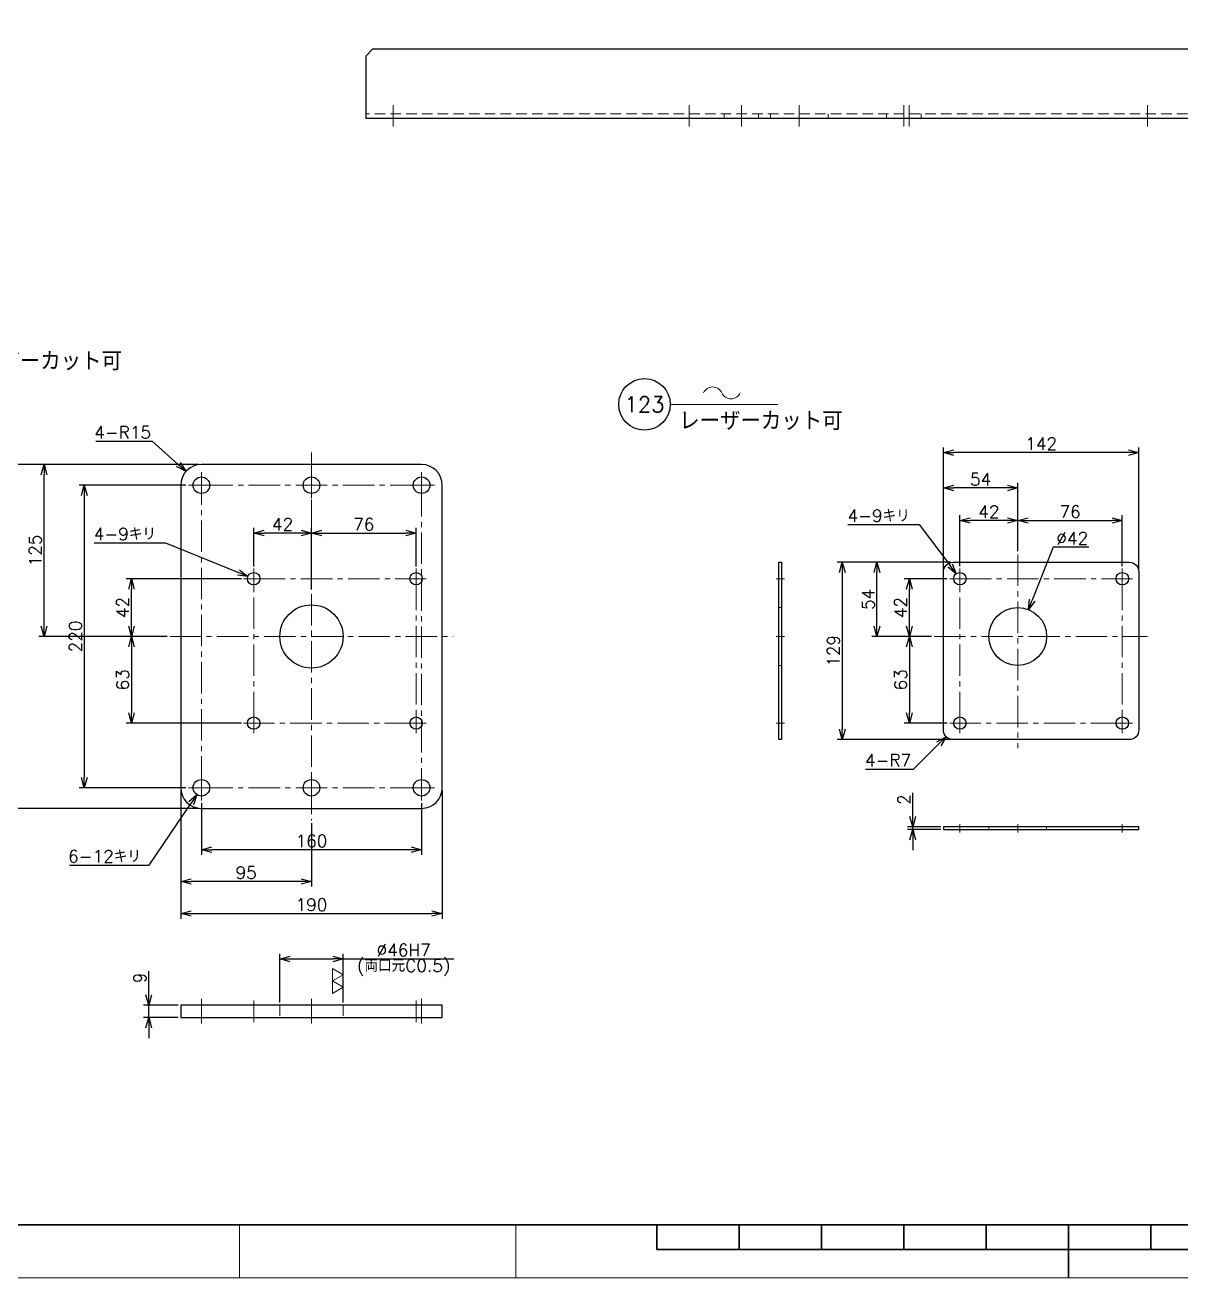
# Model space of a CAD drawing. Header units: millimetres. Extents: x 0 to 2485, y -14 to 1749.
# Drawn here: x 523 to 1363, y 0 to 911 of the extents above; entities that cross this region are included whole.
import ezdxf
from ezdxf import colors
from ezdxf.entities.mleader import LeaderData, LeaderLine
from ezdxf.enums import TextEntityAlignment as Align
from ezdxf.math import Vec2, Vec3

# ---------------------------------------------------------------- set-up
doc = ezdxf.new("R2010")
doc.units = ezdxf.units.MM
doc.header["$LTSCALE"] = 1.2
doc.header["$PDMODE"] = 99
doc.header["$PDSIZE"] = 1
doc.linetypes.add('CENTER2', pattern=[28.575, 19.05, -3.175, 3.175, -3.175])
doc.linetypes.add('HIDDEN', pattern=[9.525, 6.35, -3.175])
for name, color, linetype, lineweight in [('04_HIDDEN', 2, 'HIDDEN', 13), ('05_CENTER', 4, 'CENTER2', 13), ('08_DIM', 3, 'Continuous', 13), ('90_FRAME', 5, 'Continuous', 35)]:
    doc.layers.add(name, color=color, linetype=linetype, lineweight=lineweight)
doc.layers.add('91_BLANK', color=5, linetype='Continuous', lineweight=0, plot=False)
doc.styles.add('KSS_TXT', font='txt.shx', dxfattribs={"bigfont": 'extfont2.shx'})
doc.styles.get("Standard").update_dxf_attribs({"font": 'txt.shx', "bigfont": 'extfont2.shx'})
doc.dimstyles.new('KSS_DIM', dxfattribs={"dimscale": 3, "dimtxt": 3, "dimasz": 2.5, "dimexe": 1.25, "dimexo": 0.625, "dimtad": 1, "dimdsep": 46, "dimtxsty": 'KSS_TXT', "dimblk": 'OPEN30', "dimcen": 0, "dimazin": 2, "dimtfac": 0.75, "dimtmove": 0, "dimatfit": 3, "dimldrblk": 'OPEN30', "dimfxl": 1.25, "dimtolj": 1, "dimarcsym": 0})
doc.dimstyles.new('KSS_DIM$3', dxfattribs={"dimscale": 3, "dimtxt": 3, "dimasz": 2.5, "dimexe": 1.25, "dimexo": 0.625, "dimtad": 1, "dimtih": 1, "dimtoh": 1, "dimdsep": 46, "dimtxsty": 'KSS_TXT', "dimblk": 'OPEN30', "dimcen": 0, "dimazin": 2, "dimtfac": 0.75, "dimtofl": 0, "dimtmove": 0, "dimatfit": 3, "dimldrblk": 'OPEN30', "dimfxl": 1.25, "dimtolj": 1, "dimarcsym": 0})
doc.dimstyles.new('KSS_DIM$4', dxfattribs={"dimscale": 3, "dimtxt": 3, "dimasz": 2.5, "dimexe": 1.25, "dimexo": 0.625, "dimtad": 1, "dimtih": 1, "dimtoh": 1, "dimdsep": 46, "dimtxsty": 'KSS_TXT', "dimblk": 'OPEN30', "dimcen": 0, "dimse1": 1, "dimazin": 2, "dimtfac": 0.75, "dimtofl": 0, "dimtmove": 0, "dimatfit": 3, "dimldrblk": 'OPEN30', "dimfxl": 1.25, "dimtolj": 1, "dimarcsym": 0})

# ---------------------------------------------------------------- blocks, each defined once
blk = doc.blocks.new('_Open30')
at = {"color": 0, "linetype": 'ByBlock', "lineweight": -2}
for p, q in [((-1, 0.27), (0, 0)), ((0, 0), (-1, -0.27)), ((0, 0), (-1, 0))]:
    blk.add_line(p, q, dxfattribs=at)
blk = doc.blocks.new('*D148')
at = {"layer": '08_DIM', "color": 0, "lineweight": -2, "transparency": 16777216}
for p, q in [((1181.7, 466.39), (1161.86, 466.39)), ((1165.61, 458.89), (1165.61, 410.89)), ((1193.1, 403.39), (1161.86, 403.39))]:
    blk.add_line(p, q, dxfattribs=at)
at = {"layer": 'Defpoints', "color": 0, "transparency": 16777216}
for p in [(1183.58, 466.39), (1165.61, 403.39), (1194.98, 403.39)]:
    blk.add_point(p, dxfattribs=at)
at = {"layer": '08_DIM', "color": 0, "lineweight": -2, "transparency": 16777216, "xscale": 7.5, "yscale": 7.5, "zscale": 7.5}
for p, rotation in [((1165.61, 466.39), 90), ((1165.61, 403.39), 270)]:
    blk.add_blockref('_Open30', p, dxfattribs=dict(at, rotation=rotation))
at = {"layer": '08_DIM', "color": 0, "transparency": 16777216, "insert": (1159.23, 434.89), "char_height": 9, "attachment_point": 5, "rotation": 90, "style": 'KSS_TXT'}
blk.add_mtext('\\A1;63', dxfattribs=at)
blk = doc.blocks.new('*D149')
at = {"layer": '08_DIM', "color": 0, "lineweight": -2, "transparency": 16777216}
for p, q in [((1193.1, 508.39), (1161.86, 508.39)), ((1165.61, 473.89), (1165.61, 500.89)), ((1181.7, 466.39), (1161.86, 466.39))]:
    blk.add_line(p, q, dxfattribs=at)
at = {"layer": 'Defpoints', "color": 0, "transparency": 16777216}
for p in [(1165.61, 508.39), (1194.98, 508.39), (1183.58, 466.39)]:
    blk.add_point(p, dxfattribs=at)
at = {"layer": '08_DIM', "color": 0, "lineweight": -2, "transparency": 16777216, "xscale": 7.5, "yscale": 7.5, "zscale": 7.5}
for p, rotation in [((1165.61, 508.39), 90), ((1165.61, 466.39), 270)]:
    blk.add_blockref('_Open30', p, dxfattribs=dict(at, rotation=rotation))
at = {"layer": '08_DIM', "color": 0, "transparency": 16777216, "insert": (1159.23, 487.39), "char_height": 9, "attachment_point": 5, "rotation": 90, "style": 'KSS_TXT'}
blk.add_mtext('\\A1;42', dxfattribs=at)
blk = doc.blocks.new('*D150')
at = {"layer": '08_DIM', "color": 0, "lineweight": -2, "transparency": 16777216}
for p, q in [((1244.32, 528.43), (1244.32, 554.48)), ((1251.82, 550.73), (1312.82, 550.73)), ((1320.32, 517.61), (1320.32, 554.48))]:
    blk.add_line(p, q, dxfattribs=at)
at = {"layer": 'Defpoints', "color": 0, "transparency": 16777216}
for p in [(1320.32, 550.73), (1244.32, 526.55), (1320.32, 515.73)]:
    blk.add_point(p, dxfattribs=at)
at = {"layer": '08_DIM', "color": 0, "lineweight": -2, "transparency": 16777216, "xscale": 7.5, "yscale": 7.5, "zscale": 7.5, "rotation": 180}
blk.add_blockref('_Open30', (1244.32, 550.73), dxfattribs=at)
at = {"layer": '08_DIM', "color": 0, "lineweight": -2, "transparency": 16777216, "xscale": 7.5, "yscale": 7.5, "zscale": 7.5}
blk.add_blockref('_Open30', (1320.32, 550.73), dxfattribs=at)
at = {"layer": '08_DIM', "color": 0, "transparency": 16777216, "insert": (1282.32, 557.1), "char_height": 9, "attachment_point": 5, "style": 'KSS_TXT'}
blk.add_mtext('\\A1;76', dxfattribs=at)
blk = doc.blocks.new('*D151')
at = {"layer": '08_DIM', "color": 0, "lineweight": -2, "transparency": 16777216}
for p, q in [((1202.32, 517.61), (1202.32, 554.48)), ((1236.82, 550.73), (1209.82, 550.73)), ((1244.32, 528.43), (1244.32, 554.48))]:
    blk.add_line(p, q, dxfattribs=at)
at = {"layer": 'Defpoints', "color": 0, "transparency": 16777216}
for p in [(1202.32, 550.73), (1244.32, 526.55), (1202.32, 515.73)]:
    blk.add_point(p, dxfattribs=at)
at = {"layer": '08_DIM', "color": 0, "lineweight": -2, "transparency": 16777216, "xscale": 7.5, "yscale": 7.5, "zscale": 7.5, "rotation": 180}
blk.add_blockref('_Open30', (1202.32, 550.73), dxfattribs=at)
at = {"layer": '08_DIM', "color": 0, "lineweight": -2, "transparency": 16777216, "xscale": 7.5, "yscale": 7.5, "zscale": 7.5}
blk.add_blockref('_Open30', (1244.32, 550.73), dxfattribs=at)
at = {"layer": '08_DIM', "color": 0, "transparency": 16777216, "insert": (1223.32, 557.1), "char_height": 9, "attachment_point": 5, "style": 'KSS_TXT'}
blk.add_mtext('\\A1;42', dxfattribs=at)
blk = doc.blocks.new('*D152')
at = {"layer": '08_DIM', "color": 0, "lineweight": -2, "transparency": 16777216}
for p, q in [((1168.04, 335.47), (1168.04, 352.72)), ((1188.44, 327.97), (1164.29, 327.97)), ((1168.04, 325.97), (1168.04, 327.97)), ((1188.44, 325.97), (1164.29, 325.97)), ((1168.04, 318.47), (1168.04, 310.97))]:
    blk.add_line(p, q, dxfattribs=at)
at = {"layer": 'Defpoints', "color": 0, "transparency": 16777216}
for p in [(1168.04, 327.97), (1190.32, 327.97), (1190.32, 325.97)]:
    blk.add_point(p, dxfattribs=at)
at = {"layer": '08_DIM', "color": 0, "lineweight": -2, "transparency": 16777216, "xscale": 7.5, "yscale": 7.5, "zscale": 7.5}
for p, rotation in [((1168.04, 327.97), 270), ((1168.04, 325.97), 90)]:
    blk.add_blockref('_Open30', p, dxfattribs=dict(at, rotation=rotation))
at = {"layer": '08_DIM', "color": 0, "transparency": 16777216, "insert": (1161.67, 347.84), "char_height": 9, "attachment_point": 5, "rotation": 90, "style": 'KSS_TXT'}
blk.add_mtext('\\A1;2', dxfattribs=at)
blk = doc.blocks.new('*D154')
at = {"layer": '08_DIM', "color": 0, "lineweight": -2, "transparency": 16777216}
for p, q in [((1195.44, 520.39), (1113.02, 520.39)), ((1116.77, 512.89), (1116.77, 398.89)), ((1195.44, 391.39), (1113.02, 391.39))]:
    blk.add_line(p, q, dxfattribs=at)
at = {"layer": 'Defpoints', "color": 0, "transparency": 16777216}
for p in [(1197.32, 520.39), (1116.77, 391.39), (1197.32, 391.39)]:
    blk.add_point(p, dxfattribs=at)
at = {"layer": '08_DIM', "color": 0, "lineweight": -2, "transparency": 16777216, "xscale": 7.5, "yscale": 7.5, "zscale": 7.5}
for p, rotation in [((1116.77, 520.39), 90), ((1116.77, 391.39), 270)]:
    blk.add_blockref('_Open30', p, dxfattribs=dict(at, rotation=rotation))
at = {"layer": '08_DIM', "color": 0, "transparency": 16777216, "insert": (1110.4, 455.89), "char_height": 9, "attachment_point": 5, "rotation": 90, "style": 'KSS_TXT'}
blk.add_mtext('\\A1;129', dxfattribs=at)
blk = doc.blocks.new('*D155')
at = {"layer": '08_DIM', "color": 0, "lineweight": -2, "transparency": 16777216}
for p, q in [((1195.44, 520.39), (1138.28, 520.39)), ((1142.03, 473.89), (1142.03, 512.89)), ((1181.7, 466.39), (1138.28, 466.39))]:
    blk.add_line(p, q, dxfattribs=at)
at = {"layer": 'Defpoints', "color": 0, "transparency": 16777216}
for p in [(1142.03, 520.39), (1197.32, 520.39), (1183.58, 466.39)]:
    blk.add_point(p, dxfattribs=at)
at = {"layer": '08_DIM', "color": 0, "lineweight": -2, "transparency": 16777216, "xscale": 7.5, "yscale": 7.5, "zscale": 7.5}
for p, rotation in [((1142.03, 520.39), 90), ((1142.03, 466.39), 270)]:
    blk.add_blockref('_Open30', p, dxfattribs=dict(at, rotation=rotation))
at = {"layer": '08_DIM', "color": 0, "transparency": 16777216, "insert": (1135.65, 493.39), "char_height": 9, "attachment_point": 5, "rotation": 90, "style": 'KSS_TXT'}
blk.add_mtext('\\A1;54', dxfattribs=at)
blk = doc.blocks.new('*D156')
at = {"layer": '08_DIM', "color": 0, "lineweight": -2, "transparency": 16777216}
for p, q in [((1190.32, 515.26), (1190.32, 603.85)), ((1332.32, 515.26), (1332.32, 603.85)), ((1324.82, 600.1), (1197.82, 600.1))]:
    blk.add_line(p, q, dxfattribs=at)
at = {"layer": 'Defpoints', "color": 0, "transparency": 16777216}
for p in [(1190.32, 600.1), (1190.32, 513.39), (1332.32, 513.39)]:
    blk.add_point(p, dxfattribs=at)
at = {"layer": '08_DIM', "color": 0, "lineweight": -2, "transparency": 16777216, "xscale": 7.5, "yscale": 7.5, "zscale": 7.5, "rotation": 180}
blk.add_blockref('_Open30', (1190.32, 600.1), dxfattribs=at)
at = {"layer": '08_DIM', "color": 0, "lineweight": -2, "transparency": 16777216, "xscale": 7.5, "yscale": 7.5, "zscale": 7.5}
blk.add_blockref('_Open30', (1332.32, 600.1), dxfattribs=at)
at = {"layer": '08_DIM', "color": 0, "transparency": 16777216, "insert": (1261.32, 606.48), "char_height": 9, "attachment_point": 5, "style": 'KSS_TXT'}
blk.add_mtext('\\A1;142', dxfattribs=at)
blk = doc.blocks.new('*D157')
at = {"layer": '08_DIM', "color": 0, "lineweight": -2, "transparency": 16777216}
for p, q in [((1190.32, 515.26), (1190.32, 578.11)), ((1236.82, 574.36), (1197.82, 574.36)), ((1244.32, 528.43), (1244.32, 578.11))]:
    blk.add_line(p, q, dxfattribs=at)
at = {"layer": 'Defpoints', "color": 0, "transparency": 16777216}
for p in [(1190.32, 574.36), (1244.32, 526.55), (1190.32, 513.39)]:
    blk.add_point(p, dxfattribs=at)
at = {"layer": '08_DIM', "color": 0, "lineweight": -2, "transparency": 16777216, "xscale": 7.5, "yscale": 7.5, "zscale": 7.5, "rotation": 180}
blk.add_blockref('_Open30', (1190.32, 574.36), dxfattribs=at)
at = {"layer": '08_DIM', "color": 0, "lineweight": -2, "transparency": 16777216, "xscale": 7.5, "yscale": 7.5, "zscale": 7.5}
blk.add_blockref('_Open30', (1244.32, 574.36), dxfattribs=at)
at = {"layer": '08_DIM', "color": 0, "transparency": 16777216, "insert": (1217.32, 580.74), "char_height": 9, "attachment_point": 5, "style": 'KSS_TXT'}
blk.add_mtext('\\A1;54', dxfattribs=at)
blk = doc.blocks.new('*D158')
at = {"layer": '08_DIM', "color": 0, "lineweight": -2, "transparency": 16777216}
for p, q in [((612.79, 205.78), (612.79, 223.03)), ((634.23, 198.28), (609.04, 198.28)), ((612.79, 189.28), (612.79, 198.28)), ((634.23, 189.28), (609.04, 189.28)), ((612.79, 181.78), (612.79, 174.28))]:
    blk.add_line(p, q, dxfattribs=at)
at = {"layer": 'Defpoints', "color": 0, "transparency": 16777216}
for p in [(612.79, 198.28), (636.11, 198.28), (636.11, 189.28)]:
    blk.add_point(p, dxfattribs=at)
at = {"layer": '08_DIM', "color": 0, "lineweight": -2, "transparency": 16777216, "xscale": 7.5, "yscale": 7.5, "zscale": 7.5}
for p, rotation in [((612.79, 198.28), 270), ((612.79, 189.28), 90)]:
    blk.add_blockref('_Open30', p, dxfattribs=dict(at, rotation=rotation))
at = {"layer": '08_DIM', "color": 0, "transparency": 16777216, "insert": (606.42, 218.16), "char_height": 9, "attachment_point": 5, "rotation": 90, "style": 'KSS_TXT'}
blk.add_mtext('\\A1;9', dxfattribs=at)
blk = doc.blocks.new('*D159')
at = {"layer": '08_DIM', "color": 0, "lineweight": -2, "transparency": 16777216}
for p, q in [((636.11, 354.51), (636.11, 261.19)), ((826.11, 354.51), (826.11, 261.19)), ((643.61, 264.94), (818.61, 264.94))]:
    blk.add_line(p, q, dxfattribs=at)
at = {"layer": 'Defpoints', "color": 0, "transparency": 16777216}
for p in [(636.11, 356.39), (826.11, 356.39), (826.11, 264.94)]:
    blk.add_point(p, dxfattribs=at)
at = {"layer": '08_DIM', "color": 0, "lineweight": -2, "transparency": 16777216, "xscale": 7.5, "yscale": 7.5, "zscale": 7.5, "rotation": 180}
blk.add_blockref('_Open30', (636.11, 264.94), dxfattribs=at)
at = {"layer": '08_DIM', "color": 0, "lineweight": -2, "transparency": 16777216, "xscale": 7.5, "yscale": 7.5, "zscale": 7.5}
blk.add_blockref('_Open30', (826.11, 264.94), dxfattribs=at)
at = {"layer": '08_DIM', "color": 0, "transparency": 16777216, "insert": (731.11, 271.31), "char_height": 9, "attachment_point": 5, "style": 'KSS_TXT'}
blk.add_mtext('\\A1;190', dxfattribs=at)
blk = doc.blocks.new('*D160')
at = {"layer": '08_DIM', "color": 0, "lineweight": -2, "transparency": 16777216}
for p, q in [((636.11, 354.51), (636.11, 284.51)), ((731.11, 330.72), (731.11, 284.51)), ((723.61, 288.26), (643.61, 288.26))]:
    blk.add_line(p, q, dxfattribs=at)
at = {"layer": 'Defpoints', "color": 0, "transparency": 16777216}
for p in [(636.11, 356.39), (731.11, 332.59), (636.11, 288.26)]:
    blk.add_point(p, dxfattribs=at)
at = {"layer": '08_DIM', "color": 0, "lineweight": -2, "transparency": 16777216, "xscale": 7.5, "yscale": 7.5, "zscale": 7.5, "rotation": 180}
blk.add_blockref('_Open30', (636.11, 288.26), dxfattribs=at)
at = {"layer": '08_DIM', "color": 0, "lineweight": -2, "transparency": 16777216, "xscale": 7.5, "yscale": 7.5, "zscale": 7.5}
blk.add_blockref('_Open30', (731.11, 288.26), dxfattribs=at)
at = {"layer": '08_DIM', "color": 0, "transparency": 16777216, "insert": (683.61, 294.64), "char_height": 9, "attachment_point": 5, "style": 'KSS_TXT'}
blk.add_mtext('\\A1;95', dxfattribs=at)
blk = doc.blocks.new('*D161')
at = {"layer": '08_DIM', "color": 0, "lineweight": -2, "transparency": 16777216}
for p, q in [((651.11, 345.17), (651.11, 307.6)), ((811.11, 345.17), (811.11, 307.6)), ((803.61, 311.35), (658.61, 311.35))]:
    blk.add_line(p, q, dxfattribs=at)
at = {"layer": 'Defpoints', "color": 0, "transparency": 16777216}
for p in [(651.11, 347.05), (811.11, 347.05), (651.11, 311.35)]:
    blk.add_point(p, dxfattribs=at)
at = {"layer": '08_DIM', "color": 0, "lineweight": -2, "transparency": 16777216, "xscale": 7.5, "yscale": 7.5, "zscale": 7.5, "rotation": 180}
blk.add_blockref('_Open30', (651.11, 311.35), dxfattribs=at)
at = {"layer": '08_DIM', "color": 0, "lineweight": -2, "transparency": 16777216, "xscale": 7.5, "yscale": 7.5, "zscale": 7.5}
blk.add_blockref('_Open30', (811.11, 311.35), dxfattribs=at)
at = {"layer": '08_DIM', "color": 0, "transparency": 16777216, "insert": (731.11, 317.72), "char_height": 9, "attachment_point": 5, "style": 'KSS_TXT'}
blk.add_mtext('\\A1;160', dxfattribs=at)
blk = doc.blocks.new('*D162')
at = {"layer": '08_DIM', "color": 0, "lineweight": -2, "transparency": 16777216}
for p, q in [((649.23, 591.39), (532.99, 591.39)), ((536.74, 473.89), (536.74, 583.89)), ((626.2, 466.39), (532.99, 466.39))]:
    blk.add_line(p, q, dxfattribs=at)
at = {"layer": 'Defpoints', "color": 0, "transparency": 16777216}
for p in [(536.74, 591.39), (651.11, 591.39), (628.07, 466.39)]:
    blk.add_point(p, dxfattribs=at)
at = {"layer": '08_DIM', "color": 0, "lineweight": -2, "transparency": 16777216, "xscale": 7.5, "yscale": 7.5, "zscale": 7.5}
for p, rotation in [((536.74, 591.39), 90), ((536.74, 466.39), 270)]:
    blk.add_blockref('_Open30', p, dxfattribs=dict(at, rotation=rotation))
at = {"layer": '08_DIM', "color": 0, "transparency": 16777216, "insert": (530.36, 528.89), "char_height": 9, "attachment_point": 5, "rotation": 90, "style": 'KSS_TXT'}
blk.add_mtext('\\A1;125', dxfattribs=at)
blk = doc.blocks.new('*D163')
at = {"layer": '08_DIM', "color": 0, "lineweight": -2, "transparency": 16777216}
for p, q in [((649.23, 591.39), (504.89, 591.39)), ((508.64, 348.89), (508.64, 583.89)), ((649.23, 341.39), (504.89, 341.39))]:
    blk.add_line(p, q, dxfattribs=at)
at = {"layer": 'Defpoints', "color": 0, "transparency": 16777216}
for p in [(508.64, 591.39), (651.11, 591.39), (651.11, 341.39)]:
    blk.add_point(p, dxfattribs=at)
at = {"layer": '08_DIM', "color": 0, "lineweight": -2, "transparency": 16777216, "xscale": 7.5, "yscale": 7.5, "zscale": 7.5}
for p, rotation in [((508.64, 591.39), 89.99999999999999), ((508.64, 341.39), 270)]:
    blk.add_blockref('_Open30', p, dxfattribs=dict(at, rotation=rotation))
at = {"layer": '08_DIM', "color": 0, "transparency": 16777216, "insert": (502.25, 466.39), "char_height": 9, "attachment_point": 5, "rotation": 90, "style": 'KSS_TXT'}
blk.add_mtext('\\A1;250', dxfattribs=at)
blk = doc.blocks.new('*D164')
at = {"layer": '08_DIM', "color": 0, "lineweight": -2, "transparency": 16777216}
for p, q in [((639.89, 576.39), (562.24, 576.39)), ((565.99, 568.89), (565.99, 363.89)), ((639.89, 356.39), (562.24, 356.39))]:
    blk.add_line(p, q, dxfattribs=at)
at = {"layer": 'Defpoints', "color": 0, "transparency": 16777216}
for p in [(641.77, 576.39), (565.99, 356.39), (641.77, 356.39)]:
    blk.add_point(p, dxfattribs=at)
at = {"layer": '08_DIM', "color": 0, "lineweight": -2, "transparency": 16777216, "xscale": 7.5, "yscale": 7.5, "zscale": 7.5}
for p, rotation in [((565.99, 576.39), 90), ((565.99, 356.39), 270)]:
    blk.add_blockref('_Open30', p, dxfattribs=dict(at, rotation=rotation))
at = {"layer": '08_DIM', "color": 0, "transparency": 16777216, "insert": (559.61, 466.39), "char_height": 9, "attachment_point": 5, "rotation": 90, "style": 'KSS_TXT'}
blk.add_mtext('\\A1;220', dxfattribs=at)
blk = doc.blocks.new('*D165')
at = {"layer": '08_DIM', "color": 0, "lineweight": -2, "transparency": 16777216}
for p, q in [((626.2, 466.39), (596.56, 466.39)), ((600.31, 458.89), (600.31, 410.89)), ((680.31, 403.39), (596.56, 403.39))]:
    blk.add_line(p, q, dxfattribs=at)
at = {"layer": 'Defpoints', "color": 0, "transparency": 16777216}
for p in [(628.07, 466.39), (600.31, 403.39), (682.19, 403.39)]:
    blk.add_point(p, dxfattribs=at)
at = {"layer": '08_DIM', "color": 0, "lineweight": -2, "transparency": 16777216, "xscale": 7.5, "yscale": 7.5, "zscale": 7.5}
for p, rotation in [((600.31, 466.39), 90), ((600.31, 403.39), 270)]:
    blk.add_blockref('_Open30', p, dxfattribs=dict(at, rotation=rotation))
at = {"layer": '08_DIM', "color": 0, "transparency": 16777216, "insert": (593.94, 434.89), "char_height": 9, "attachment_point": 5, "rotation": 90, "style": 'KSS_TXT'}
blk.add_mtext('\\A1;63', dxfattribs=at)
blk = doc.blocks.new('*D166')
at = {"layer": '08_DIM', "color": 0, "lineweight": -2, "transparency": 16777216}
for p, q in [((680.31, 508.39), (596.56, 508.39)), ((600.31, 473.89), (600.31, 500.89)), ((626.2, 466.39), (596.56, 466.39))]:
    blk.add_line(p, q, dxfattribs=at)
at = {"layer": 'Defpoints', "color": 0, "transparency": 16777216}
for p in [(600.31, 508.39), (682.19, 508.39), (628.07, 466.39)]:
    blk.add_point(p, dxfattribs=at)
at = {"layer": '08_DIM', "color": 0, "lineweight": -2, "transparency": 16777216, "xscale": 7.5, "yscale": 7.5, "zscale": 7.5}
for p, rotation in [((600.31, 508.39), 90), ((600.31, 466.39), 270)]:
    blk.add_blockref('_Open30', p, dxfattribs=dict(at, rotation=rotation))
at = {"layer": '08_DIM', "color": 0, "transparency": 16777216, "insert": (593.94, 487.39), "char_height": 9, "attachment_point": 5, "rotation": 90, "style": 'KSS_TXT'}
blk.add_mtext('\\A1;42', dxfattribs=at)
blk = doc.blocks.new('*D167')
at = {"layer": '08_DIM', "color": 0, "lineweight": -2, "transparency": 16777216}
for p, q in [((731.11, 500.54), (731.11, 545.3)), ((738.61, 541.55), (799.61, 541.55)), ((807.11, 517.19), (807.11, 545.3))]:
    blk.add_line(p, q, dxfattribs=at)
at = {"layer": 'Defpoints', "color": 0, "transparency": 16777216}
for p in [(807.11, 541.55), (807.11, 515.31), (731.11, 498.67)]:
    blk.add_point(p, dxfattribs=at)
at = {"layer": '08_DIM', "color": 0, "lineweight": -2, "transparency": 16777216, "xscale": 7.5, "yscale": 7.5, "zscale": 7.5, "rotation": 180}
blk.add_blockref('_Open30', (731.11, 541.55), dxfattribs=at)
at = {"layer": '08_DIM', "color": 0, "lineweight": -2, "transparency": 16777216, "xscale": 7.5, "yscale": 7.5, "zscale": 7.5}
blk.add_blockref('_Open30', (807.11, 541.55), dxfattribs=at)
at = {"layer": '08_DIM', "color": 0, "transparency": 16777216, "insert": (769.11, 547.92), "char_height": 9, "attachment_point": 5, "style": 'KSS_TXT'}
blk.add_mtext('\\A1;76', dxfattribs=at)
blk = doc.blocks.new('*D168')
at = {"layer": '08_DIM', "color": 0, "lineweight": -2, "transparency": 16777216}
for p, q in [((689.11, 517.19), (689.11, 545.3)), ((723.61, 541.55), (696.61, 541.55)), ((731.11, 500.54), (731.11, 545.3))]:
    blk.add_line(p, q, dxfattribs=at)
at = {"layer": 'Defpoints', "color": 0, "transparency": 16777216}
for p in [(689.11, 541.55), (689.11, 515.31), (731.11, 498.67)]:
    blk.add_point(p, dxfattribs=at)
at = {"layer": '08_DIM', "color": 0, "lineweight": -2, "transparency": 16777216, "xscale": 7.5, "yscale": 7.5, "zscale": 7.5, "rotation": 180}
blk.add_blockref('_Open30', (689.11, 541.55), dxfattribs=at)
at = {"layer": '08_DIM', "color": 0, "lineweight": -2, "transparency": 16777216, "xscale": 7.5, "yscale": 7.5, "zscale": 7.5}
blk.add_blockref('_Open30', (731.11, 541.55), dxfattribs=at)
at = {"layer": '08_DIM', "color": 0, "transparency": 16777216, "insert": (710.11, 547.92), "char_height": 9, "attachment_point": 5, "style": 'KSS_TXT'}
blk.add_mtext('\\A1;42', dxfattribs=at)
blk = doc.blocks.new('*D192')
at = {"layer": '08_DIM', "color": 0, "lineweight": -2, "transparency": 16777216}
for p, q in [((708.11, 200.16), (708.11, 235.7)), ((715.61, 231.95), (746.61, 231.95)), ((754.11, 200.16), (754.11, 235.7)), ((754.11, 231.95), (834.57, 231.95))]:
    blk.add_line(p, q, dxfattribs=at)
at = {"layer": 'Defpoints', "color": 0, "transparency": 16777216}
for p in [(754.11, 231.95), (708.11, 198.28), (754.11, 198.28)]:
    blk.add_point(p, dxfattribs=at)
at = {"layer": '08_DIM', "color": 0, "lineweight": -2, "transparency": 16777216, "xscale": 7.5, "yscale": 7.5, "zscale": 7.5, "rotation": 180}
blk.add_blockref('_Open30', (708.11, 231.95), dxfattribs=at)
at = {"layer": '08_DIM', "color": 0, "lineweight": -2, "transparency": 16777216, "xscale": 7.5, "yscale": 7.5, "zscale": 7.5}
blk.add_blockref('_Open30', (754.11, 231.95), dxfattribs=at)
at = {"layer": '08_DIM', "color": 0, "transparency": 16777216, "char_height": 9, "attachment_point": 5, "style": 'KSS_TXT'}
for s, insert in [('\\A1;%%C46H7', (798.09, 238.33)), ('\\A1;(両口元C0.5)', (798.09, 225.57))]:
    blk.add_mtext(s, dxfattribs=dict(at, insert=insert))
blk = doc.blocks.new('p1ba02')
for p, q in [((-1.5, 2.6), (1.5, 2.6)), ((0, 0), (-1.5, 2.6)), ((1.5, 2.6), (0, 0)), ((3, 0), (1.5, 2.6)), ((1.5, 2.6), (4.5, 2.6)), ((4.5, 2.6), (3, 0))]:
    blk.add_line(p, q)
blk = doc.blocks.new('*D193')
at = {"layer": '08_DIM', "color": 0, "lineweight": -2, "transparency": 16777216}
for p, q in [((613.24, 300.17), (643.57, 345.19)), ((555.38, 300.17), (613.24, 300.17))]:
    blk.add_line(p, q, dxfattribs=at)
at = {"layer": 'Defpoints', "color": 0, "transparency": 16777216}
for p in [(654.46, 361.37), (647.76, 351.41)]:
    blk.add_point(p, dxfattribs=at)
at = {"layer": '08_DIM', "color": 0, "lineweight": -2, "transparency": 16777216, "xscale": 7.5, "yscale": 7.5, "zscale": 7.5, "rotation": 56.03786305379756}
blk.add_blockref('_Open30', (647.76, 351.41), dxfattribs=at)
at = {"layer": '08_DIM', "color": 0, "transparency": 16777216, "insert": (580.77, 306.54), "char_height": 9, "attachment_point": 5, "style": 'KSS_TXT'}
blk.add_mtext('\\A1;6-12キリ', dxfattribs=at)
blk = doc.blocks.new('*D194')
at = {"layer": '08_DIM', "color": 0, "lineweight": -2, "transparency": 16777216}
for p, q in [((573.17, 534.56), (625, 534.56)), ((625, 534.56), (678, 512.92))]:
    blk.add_line(p, q, dxfattribs=at)
at = {"layer": 'Defpoints', "color": 0, "transparency": 16777216}
for p in [(684.94, 510.09), (693.27, 506.69)]:
    blk.add_point(p, dxfattribs=at)
at = {"layer": '08_DIM', "color": 0, "lineweight": -2, "transparency": 16777216, "xscale": 7.5, "yscale": 7.5, "zscale": 7.5, "rotation": 337.7914917956002}
blk.add_blockref('_Open30', (684.94, 510.09), dxfattribs=at)
at = {"layer": '08_DIM', "color": 0, "transparency": 16777216, "insert": (595.52, 540.94), "char_height": 9, "attachment_point": 5, "style": 'KSS_TXT'}
blk.add_mtext('\\A1;4-9キリ', dxfattribs=at)
blk = doc.blocks.new('*D195')
at = {"layer": '08_DIM', "color": 0, "lineweight": -2, "transparency": 16777216}
for p, q in [((574.42, 608.42), (615.29, 608.42)), ((615.29, 608.42), (634.34, 591.39))]:
    blk.add_line(p, q, dxfattribs=at)
at = {"layer": 'Defpoints', "color": 0, "transparency": 16777216}
for p in [(639.93, 586.39), (651.11, 576.39)]:
    blk.add_point(p, dxfattribs=at)
at = {"layer": '08_DIM', "color": 0, "lineweight": -2, "transparency": 16777216, "xscale": 7.5, "yscale": 7.5, "zscale": 7.5, "rotation": 318.1982181751736}
blk.add_blockref('_Open30', (639.93, 586.39), dxfattribs=at)
at = {"layer": '08_DIM', "color": 0, "transparency": 16777216, "insert": (593.92, 614.8), "char_height": 9, "attachment_point": 5, "style": 'KSS_TXT'}
blk.add_mtext('\\A1;4-R15', dxfattribs=at)
blk = doc.blocks.new('*D196')
at = {"layer": '08_DIM', "color": 0, "lineweight": -2, "transparency": 16777216}
for p, q in [((1120.92, 547.8), (1172.75, 547.8)), ((1172.75, 547.8), (1195.12, 517.99))]:
    blk.add_line(p, q, dxfattribs=at)
at = {"layer": 'Defpoints', "color": 0, "transparency": 16777216}
for p in [(1199.62, 511.99), (1205.02, 504.79)]:
    blk.add_point(p, dxfattribs=at)
at = {"layer": '08_DIM', "color": 0, "lineweight": -2, "transparency": 16777216, "xscale": 7.5, "yscale": 7.5, "zscale": 7.5, "rotation": 306.883572389844}
blk.add_blockref('_Open30', (1199.62, 511.99), dxfattribs=at)
at = {"layer": '08_DIM', "color": 0, "transparency": 16777216, "insert": (1143.27, 554.18), "char_height": 9, "attachment_point": 5, "style": 'KSS_TXT'}
blk.add_mtext('\\A1;4-9キリ', dxfattribs=at)
blk = doc.blocks.new('*D197')
at = {"layer": '08_DIM', "color": 0, "lineweight": -2, "transparency": 16777216}
for p, q in [((1168.46, 370.02), (1186.98, 388.23)), ((1133.58, 370.02), (1168.46, 370.02))]:
    blk.add_line(p, q, dxfattribs=at)
at = {"layer": 'Defpoints', "color": 0, "transparency": 16777216}
for p in [(1192.33, 393.48), (1197.32, 398.39)]:
    blk.add_point(p, dxfattribs=at)
at = {"layer": '08_DIM', "color": 0, "lineweight": -2, "transparency": 16777216, "xscale": 7.5, "yscale": 7.5, "zscale": 7.5, "rotation": 44.50223347000192}
blk.add_blockref('_Open30', (1192.33, 393.48), dxfattribs=at)
at = {"layer": '08_DIM', "color": 0, "transparency": 16777216, "insert": (1150.08, 376.4), "char_height": 9, "attachment_point": 5, "style": 'KSS_TXT'}
blk.add_mtext('\\A1;4-R7', dxfattribs=at)
blk = doc.blocks.new('AM_BALLOON1')
at = {"transparency": 16777216}
blk.add_circle((0, 0), 5, dxfattribs=at)
blk.add_attdef('B_NUMBER', text='', height=3, dxfattribs=at).set_placement((0, 0), align=Align.MIDDLE_CENTER)
blk = doc.blocks.new('_OPEN')
at = {"color": 0, "linetype": 'ByBlock'}
for p, q in [((-1, 0.17), (0, 0)), ((0, 0), (-1, -0.17)), ((0, 0), (-1, 0))]:
    blk.add_line(p, q, dxfattribs=at)
blk = doc.blocks.new('p1ba05')
for centre, start, end in [((-2.95, 0.29), 24.2276, 155.5758), ((0, 1.62), 204.2276, 335.5758)]:
    blk.add_arc(centre, 1.62, start, end)
blk = doc.blocks.new('*D211')
at = {"layer": '08_DIM', "color": 0, "lineweight": -2, "transparency": 16777216}
for p, q in [((1270.08, 531.37), (1254.82, 492.88)), ((1295.95, 531.37), (1270.08, 531.37))]:
    blk.add_line(p, q, dxfattribs=at)
at = {"layer": 'Defpoints', "color": 0, "transparency": 16777216}
for p in [(1252.06, 485.91), (1236.58, 446.87)]:
    blk.add_point(p, dxfattribs=at)
at = {"layer": '08_DIM', "color": 0, "lineweight": -2, "transparency": 16777216, "xscale": 7.5, "yscale": 7.5, "zscale": 7.5, "rotation": 248.376286547595}
blk.add_blockref('_Open30', (1252.06, 485.91), dxfattribs=at)
at = {"layer": '08_DIM', "color": 0, "transparency": 16777216, "insert": (1283.95, 537.75), "char_height": 9, "attachment_point": 5, "style": 'KSS_TXT'}
blk.add_mtext('\\A1;%%C42', dxfattribs=at)

msp = doc.modelspace()

# ---------------------------------------------------------------- linework, layer by layer
at = {"color": 0}
for p, q in [((811.109, 591.389), (651.109, 591.389)), ((636.109, 576.389), (636.109, 356.389)), ((826.109, 356.389), (826.109, 576.389)), ((651.109, 341.389), (811.109, 341.389))]:
    msp.add_line(p, q, dxfattribs=at)
for points in [[(1945.541, 893.293), (775.541, 893.293), (770.541, 888.293), (770.541, 843.293), (1950.541, 843.293), (1950.541, 888.293)], [(1072.77, 520.389), (1072.77, 391.389), (1070.77, 391.389), (1070.77, 520.389)], [(1190.319, 325.968), (1332.319, 325.968), (1332.319, 327.968), (1190.319, 327.968)]]:
    msp.add_lwpolyline(points, close=True, dxfattribs=at)
msp.add_lwpolyline([(1325.319, 391.389), (1197.319, 391.389, -0.4142136), (1190.319, 398.389), (1190.319, 513.389, -0.4142136), (1197.319, 520.389), (1325.319, 520.389, -0.4142136), (1332.319, 513.389), (1332.319, 398.389, -0.4142136)], format="xyb", close=True, dxfattribs=at)
msp.add_lwpolyline([(826.109, 198.282), (636.109, 198.282), (636.109, 189.282), (826.109, 189.282)], close=True)
for centre, radius in [((651.109, 576.389), 6), ((731.109, 576.389), 6), ((811.109, 576.389), 6), ((689.109, 508.389), 4.5), ((807.109, 508.389), 4.5), ((1202.319, 508.389), 4.5), ((1320.319, 508.389), 4.5), ((731.109, 466.389), 23), ((1244.319, 466.389), 21), ((689.109, 403.389), 4.5), ((807.109, 403.389), 4.5), ((1202.319, 403.389), 4.5), ((1320.319, 403.389), 4.5), ((651.109, 356.389), 6), ((731.109, 356.389), 6), ((811.109, 356.389), 6)]:
    msp.add_circle(centre, radius, dxfattribs=at)
for centre, start, end in [((651.109, 576.389), 90, 180), ((811.109, 576.389), 0, 90), ((651.109, 356.389), 180, 270), ((811.109, 356.389), 270, 0)]:
    msp.add_arc(centre, 15, start, end, dxfattribs=at)
at = {"layer": '04_HIDDEN'}
for p, q in [((1950.541, 846.293), (770.541, 846.293)), ((1031.041, 846.293), (1031.041, 843.293)), ((1056.041, 846.293), (1056.041, 843.293)), ((1064.541, 846.293), (1064.541, 843.293)), ((1106.541, 846.293), (1106.541, 843.293)), ((1149.041, 846.293), (1149.041, 843.293)), ((1174.041, 846.293), (1174.041, 843.293)), ((1072.77, 487.389), (1070.77, 487.389)), ((1072.77, 445.389), (1070.77, 445.389)), ((1223.319, 327.968), (1223.319, 325.968)), ((1265.319, 327.968), (1265.319, 325.968)), ((708.109, 198.282), (708.109, 189.282)), ((754.109, 198.282), (754.109, 189.282))]:
    msp.add_line(p, q, dxfattribs=at)
at = {"layer": '05_CENTER'}
for p, q in [((790.541, 852.751), (790.541, 837.106)), ((1005.541, 852.751), (1005.541, 837.106)), ((1043.541, 852.751), (1043.541, 837.106)), ((1085.541, 852.751), (1085.541, 837.106)), ((1161.541, 852.751), (1161.541, 837.106)), ((1165.541, 852.751), (1165.541, 837.106)), ((1338.541, 852.751), (1338.541, 837.106)), ((731.109, 600.186), (731.109, 332.592)), ((651.109, 567.048), (651.109, 585.73)), ((731.109, 567.048), (731.109, 585.73)), ((811.109, 567.048), (811.109, 585.73)), ((660.45, 576.389), (641.768, 576.389)), ((740.45, 576.389), (721.768, 576.389)), ((820.45, 576.389), (801.768, 576.389)), ((1244.319, 526.019), (1244.319, 385.227)), ((689.109, 515.73), (689.109, 501.048)), ((807.109, 515.73), (807.109, 501.048)), ((1202.319, 515.73), (1202.319, 501.048)), ((1320.319, 515.73), (1320.319, 501.048)), ((681.768, 508.389), (696.45, 508.389)), ((799.768, 508.389), (814.45, 508.389)), ((1068.77, 508.389), (1074.77, 508.389)), ((1194.978, 508.389), (1209.661, 508.389)), ((1312.978, 508.389), (1327.661, 508.389)), ((628.075, 466.389), (834.143, 466.389)), ((1068.77, 466.389), (1074.77, 466.389)), ((1183.576, 466.389), (1338.7, 466.389)), ((689.109, 410.73), (689.109, 396.048)), ((807.109, 410.73), (807.109, 396.048)), ((1202.319, 410.73), (1202.319, 396.048)), ((1320.319, 410.73), (1320.319, 396.048)), ((681.768, 403.389), (696.45, 403.389)), ((799.768, 403.389), (814.45, 403.389)), ((1068.77, 403.389), (1074.77, 403.389)), ((1194.978, 403.389), (1209.661, 403.389)), ((1312.978, 403.389), (1327.661, 403.389)), ((651.109, 347.048), (651.109, 365.73)), ((731.109, 347.048), (731.109, 365.73)), ((811.109, 347.048), (811.109, 365.73)), ((660.45, 356.389), (641.768, 356.389)), ((740.45, 356.389), (721.768, 356.389)), ((820.45, 356.389), (801.768, 356.389)), ((1202.319, 329.968), (1202.319, 323.968)), ((1244.319, 329.968), (1244.319, 323.968)), ((1320.319, 329.968), (1320.319, 323.968)), ((651.109, 202.911), (651.109, 184.896)), ((689.109, 185.892), (689.109, 201.671)), ((731.109, 202.911), (731.109, 184.896)), ((807.109, 185.892), (807.109, 201.671)), ((811.109, 202.911), (811.109, 184.896))]:
    msp.add_line(p, q, dxfattribs=at)
for points in [[(651.109, 576.389), (811.109, 576.389), (811.109, 356.389), (651.109, 356.389)], [(689.109, 508.389), (807.109, 508.389), (807.109, 403.389), (689.109, 403.389)], [(1202.319, 508.389), (1320.319, 508.389), (1320.319, 403.389), (1202.319, 403.389)]]:
    msp.add_lwpolyline(points, close=True, dxfattribs=at)
at = {"layer": '08_DIM'}
msp.add_line((991.856, 635.094), (1069.917, 635.094), dxfattribs=at)
at = {"layer": '90_FRAME', "color": 4, "lineweight": 13}
for p, q in [((678.727, 0), (678.727, 38.712)), ((879.527, 0), (879.527, 38.712))]:
    msp.add_line(p, q, dxfattribs=at)
at = {"layer": '90_FRAME'}
for p, q in [((982.006, 20.765), (982.006, 38.712)), ((1041.83, 20.765), (1041.83, 38.712)), ((1101.654, 20.765), (1101.654, 38.712)), ((1161.479, 20.765), (1161.479, 38.712)), ((1221.303, 20.765), (1221.303, 38.712)), ((1281.127, 0), (1281.127, 38.712)), ((1340.952, 20.765), (1340.952, 38.712)), ((982.006, 20.765), (1580.249, 20.765))]:
    msp.add_line(p, q, dxfattribs=at)
msp.add_lwpolyline([(116.538, 38.712), (2445.717, 38.712), (2445.717, 1703.874), (116.538, 1703.874)], close=True, dxfattribs=at)
at = {"layer": '91_BLANK'}
msp.add_lwpolyline([(0, 0), (2484.603, 0), (2484.603, 1748.759), (0, 1748.759)], close=True, dxfattribs=at)

# ---------------------------------------------------------------- block references
at = {"layer": '08_DIM', "xscale": 4.5, "yscale": 4.5, "zscale": 4.5}
msp.add_blockref('p1ba05', (1035.896, 639.197), dxfattribs=at)
at = {"layer": '08_DIM', "xscale": 3, "yscale": 3, "zscale": 3, "rotation": 90}
msp.add_blockref('p1ba02', (754.109, 211.403), dxfattribs=at)

# ---------------------------------------------------------------- texts
at = {"layer": '08_DIM', "style": 'KSS_TXT'}
for s, p in [('H7穴以外レーザーカット可', (405.751, 659.872)), ('レーザーカット可', (998.259, 616.4))]:
    msp.add_text(s, height=13.5, dxfattribs=at).set_placement(p)

# ---------------------------------------------------------------- dimensions: what is measured, and where the dimension line sits
at = {"layer": '08_DIM'}
for center, mpoint, picture, middle in [((651.109, 576.389), (639.927, 586.387), '*D195', (593.917, 608.415)), ((1197.319, 398.389), (1192.327, 393.482), '*D197', (1150.082, 370.024))]:
    dim = msp.add_radius_dim(center=center, mpoint=mpoint, text='4-<>', dimstyle='KSS_DIM$4', override={"dimpost": 'R<>', "dimarcsym": 1}, dxfattribs=at)
    dim.commit()
    dim.dimension.update_dxf_attribs({"geometry": picture, "text_midpoint": middle, "dimtype": 164})
for base, p1, p2, angle, override, picture, middle in [((1190.319, 600.104), (1332.319, 513.389), (1190.319, 513.389), 180, {"dimarcsym": 1}, '*D156', (1261.319, 606.479)), ((508.636, 591.389), (651.109, 341.389), (651.109, 591.389), 270, {"dimarcsym": 1}, '*D163', (502.254, 466.389)), ((536.741, 591.389), (628.075, 466.389), (651.109, 591.389), 270, {"dimarcsym": 1}, '*D162', (530.36, 528.889)), ((1190.319, 574.361), (1244.319, 526.551), (1190.319, 513.389), 180, {"dimarcsym": 1}, '*D157', (1217.319, 580.742)), ((565.985, 356.389), (641.768, 576.389), (641.768, 356.389), 270, {"dimarcsym": 1}, '*D164', (559.61, 466.389)), ((1202.319, 550.726), (1244.319, 526.551), (1202.319, 515.73), 180, {"dimarcsym": 1}, '*D151', (1223.319, 557.101)), ((1320.319, 550.726), (1244.319, 526.551), (1320.319, 515.73), 180, {"dimarcsym": 1}, '*D150', (1282.319, 557.101)), ((689.109, 541.549), (731.109, 498.666), (689.109, 515.312), 180, {"dimarcsym": 1}, '*D168', (710.109, 547.924)), ((807.109, 541.549), (731.109, 498.666), (807.109, 515.312), 180, {"dimarcsym": 1}, '*D167', (769.109, 547.924)), ((1116.775, 391.389), (1197.319, 520.389), (1197.319, 391.389), 270, {"dimarcsym": 1}, '*D154', (1110.4, 455.889)), ((1142.034, 520.389), (1183.576, 466.389), (1197.319, 520.389), 270, {"dimarcsym": 1}, '*D155', (1135.653, 493.389)), ((600.313, 508.389), (628.075, 466.389), (682.186, 508.389), 270, {"dimarcsym": 1}, '*D166', (593.938, 487.389)), ((1165.606, 508.389), (1183.576, 466.389), (1194.978, 508.389), 90, {"dimarcsym": 1}, '*D149', (1159.231, 487.389)), ((600.313, 403.389), (628.075, 466.389), (682.186, 403.389), 270, {"dimarcsym": 1}, '*D165', (593.938, 434.889)), ((1165.606, 403.389), (1183.576, 466.389), (1194.978, 403.389), 90, {"dimarcsym": 1}, '*D148', (1159.231, 434.889)), ((826.109, 264.937), (636.109, 356.389), (826.109, 356.389), 180, {"dimarcsym": 1}, '*D159', (731.109, 271.312)), ((636.109, 288.26), (731.109, 332.592), (636.109, 356.389), 180, {"dimarcsym": 1}, '*D160', (683.609, 294.642)), ((651.109, 311.348), (811.109, 347.048), (651.109, 347.048), 180, {"dimarcsym": 1}, '*D161', (731.109, 317.723)), ((1168.044, 327.968), (1190.319, 325.968), (1190.319, 327.968), 90, {"dimscale": 3, "dimarcsym": 1}, '*D152', (1161.669, 347.843)), ((612.791, 198.282), (636.109, 189.282), (636.109, 198.282), 90, {"dimscale": 3, "dimarcsym": 1}, '*D158', (606.416, 218.157))]:
    dim = msp.add_linear_dim(base=base, p1=p1, p2=p2, angle=angle, dimstyle='KSS_DIM', override=override, dxfattribs=at)
    dim.commit()
    dim.dimension.update_dxf_attribs({"geometry": picture, "text_midpoint": middle})
for p1, p2, text, picture, middle in [((1205.02, 504.79), (1199.619, 511.988), '4-<>キリ', '*D196', (1143.27, 547.802)), ((693.275, 506.688), (684.943, 510.09), '4-<>キリ', '*D194', (595.521, 534.564)), ((654.461, 361.365), (647.757, 351.413), '6-<>キリ', '*D193', (580.766, 300.168))]:
    dim = msp.add_diameter_dim_2p(p1=p1, p2=p2, text=text, dimstyle='KSS_DIM$3', override={"dimpost": '<>', "dimtix": 1, "dimarcsym": 1}, dxfattribs=at)
    dim.commit()
    dim.dimension.update_dxf_attribs({"geometry": picture, "text_midpoint": middle, "dimtype": 163})
dim = msp.add_diameter_dim_2p(p1=(1236.581, 446.867), p2=(1252.058, 485.911), dimstyle='KSS_DIM$3', override={"dimpost": '%%C<>'}, dxfattribs=at)
dim.commit()
dim.dimension.update_dxf_attribs({"geometry": '*D211', "text_midpoint": (1283.954, 531.371), "dimtype": 163})
dim = msp.add_linear_dim(base=(754.109, 231.955), p1=(708.109, 198.282), p2=(754.109, 198.282), text='%%C<>', dimstyle='KSS_DIM', override={"dimpost": 'H7\\X(両口元C0.5)', "dimarcsym": 1}, dxfattribs=at)
dim.commit()
dim.dimension.update_dxf_attribs({"geometry": '*D192', "text_midpoint": (798.09, 238.33)})

# ---------------------------------------------------------------- leaders
ml = msp.add_multileader_block('Standard', dxfattribs=at)
ml.set_content('AM_BALLOON1', color=256, scale=3.75)
ml.set_attribute('B_NUMBER', '123', width=0)
ml.set_leader_properties(color=256, linetype='ByLayer', lineweight=-1)
ml.set_arrow_properties(name='OPEN')
ml.build(insert=Vec2(0, 0))
ml.multileader.update_dxf_attribs({"leader_type": 0, "has_dogleg": 0, "text_right_attachment_type": 6, "dogleg_length": 0, "arrow_head_size": 7.5, "scale": 2.5, "block_connection_type": 1})
ctx = ml.context
ctx.base_point, ctx.scale, ctx.char_height, ctx.arrow_head_size, ctx.landing_gap_size, ctx.plane_origin = Vec3(973.08, 635.118), 2.5, 15, 7.5, 7.5, Vec3(973.08, 635.118)
ctx.right_attachment, ctx.attachment_type = 6, 1
notes = []
notes.append((ctx, [(0, (0, 0, 0), (0, 0), (1, 0), 1, [])]))
ctx.block.insert = Vec3(973.08, 635.118)
ml = msp.add_multileader_block('Standard', dxfattribs=at)
ml.set_content('AM_BALLOON1', color=256, scale=3.75)
ml.set_attribute('B_NUMBER', '124', width=0)
ml.set_leader_properties(color=256, linetype='ByLayer', lineweight=-1)
ml.set_arrow_properties(name='OPEN')
ml.build(insert=Vec2(0, 0))
ml.multileader.update_dxf_attribs({"leader_type": 0, "has_dogleg": 0, "text_right_attachment_type": 6, "dogleg_length": 0, "arrow_head_size": 7.5, "scale": 2.5, "block_connection_type": 1})
ctx = ml.context
ctx.base_point, ctx.scale, ctx.char_height, ctx.arrow_head_size, ctx.landing_gap_size, ctx.plane_origin = Vec3(1528.031, 635.118), 2.5, 15, 7.5, 7.5, Vec3(1528.031, 635.118)
ctx.right_attachment, ctx.attachment_type = 6, 1
notes.append((ctx, [(0, (0, 0, 0), (0, 0), (1, 0), 1, [])]))
ctx.block.insert = Vec3(1528.031, 635.118)
for ctx, leaders in notes:
    for number, flags, end, landing, length, lines in leaders:
        leader = LeaderData()
        leader.index, (leader.has_last_leader_line, leader.has_dogleg_vector, leader.attachment_direction) = number, flags
        leader.last_leader_point, leader.dogleg_vector, leader.dogleg_length = Vec3(end), Vec3(landing), length
        for number, points, colour, breaks in lines:
            line = LeaderLine()
            line.index, line.vertices, line.color, line.breaks = number, Vec3.list(points), colors.encode_raw_color(colour), breaks
            leader.lines.append(line)
        ctx.leaders.append(leader)

doc.saveas('drawing.dxf')
